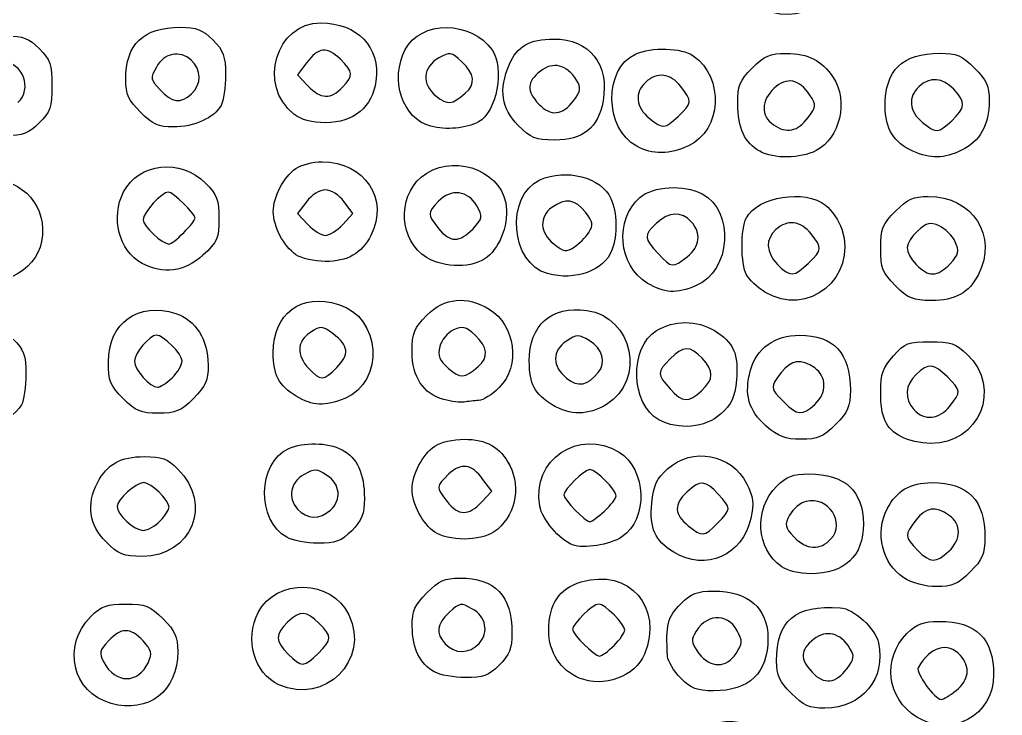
# Model space of a CAD drawing. Extents: x -1 to 2559, y 1 to 1442.
# Drawn here: x 162.2 to 464.2, y 225.8 to 439.7 of the extents above; entities that cross this region are included whole.
import ezdxf

# ---------------------------------------------------------------- set-up
doc = ezdxf.new("R2010")
doc.units = 0
doc.layers.get('0').update_dxf_attribs({"linetype": 'CONTINUOUS'})
doc.layers.add('IMAGE', color=7, linetype='CONTINUOUS')

# ---------------------------------------------------------------- blocks, each defined once
blk = doc.blocks.new('wave')
at = {"layer": 'IMAGE', "color": 7}
for points in [[(-652.54, -1183.6), (-655.27, -1187.25), (-652.12, -1190.6)], [(-614.35, -1203.06), (-614.35, -1203.06)], [(-652.54, -1226.27), (-655.27, -1229.92), (-652.12, -1233.27)], [(-641.42, -1233.27), (-638.27, -1229.92), (-641, -1226.27)], [(-544.28, -1293.27), (-544.28, -1293.27)], [(-598.75, -1318.6), (-595.61, -1315.25), (-598.33, -1311.6)], [(-701.15, -1367.86), (-701.15, -1367.85)], [(-520.55, -1365.13), (-520.55, -1365.13)]]:
    blk.add_lwpolyline(points, dxfattribs=at)
for points in [[(-641.49, -1191.03), (-641.49, -1191.03)], [(-687.88, -1193.08), (-687.88, -1193.08)], [(-603.77, -1192.87), (-603.77, -1192.87)], [(-570.45, -1195.13), (-570.45, -1195.13)], [(-703.57, -1198.75), (-703.57, -1198.75)], [(-656.41, -1199.33), (-656.41, -1199.33)], [(-538.3, -1200.01), (-538.3, -1200.01)], [(-498.37, -1200.36), (-498.37, -1200.36)], [(-454.3, -1201.35), (-454.3, -1201.35)], [(-587.57, -1202.75), (-587.57, -1202.75)], [(-551.09, -1209.2), (-551.09, -1209.2)], [(-513.29, -1210.76), (-513.29, -1210.76)], [(-466.27, -1210.7), (-466.27, -1210.7)], [(-641.42, -1233.27), (-641.42, -1233.27)], [(-601.37, -1234.54), (-601.37, -1234.54)], [(-690.29, -1235.77), (-690.29, -1235.77)], [(-565.84, -1235.73), (-565.84, -1235.73)], [(-655.81, -1242.53), (-655.81, -1242.53)], [(-615.63, -1243.38), (-615.63, -1243.38)], [(-535.62, -1243.19), (-535.62, -1243.19)], [(-703.09, -1245.2), (-703.09, -1245.2)], [(-498.29, -1245.1), (-498.29, -1245.1)], [(-454.78, -1245.3), (-454.78, -1245.3)], [(-578.49, -1248.36), (-578.49, -1248.36)], [(-547.85, -1251.25), (-547.85, -1251.25)], [(-471.57, -1252.08), (-471.57, -1252.08)], [(-511.69, -1254.02), (-511.69, -1254.02)], [(-643.28, -1277.25), (-643.28, -1277.25)], [(-599.77, -1276.87), (-599.77, -1276.87)], [(-562.89, -1278.76), (-562.89, -1278.76)], [(-693.86, -1280.38), (-693.86, -1280.38)], [(-655.69, -1286.02), (-655.69, -1286.02)], [(-531.19, -1284.38), (-531.19, -1284.38)], [(-708.9, -1286.75), (-708.9, -1286.75)], [(-610.35, -1287.06), (-610.35, -1287.06)], [(-577.02, -1288.68), (-577.02, -1288.68)], [(-496.35, -1288.56), (-496.35, -1288.56)], [(-454.87, -1289.1), (-454.87, -1289.1)], [(-511.3, -1295.23), (-511.3, -1295.23)], [(-469.74, -1298.54), (-469.74, -1298.54)], [(-598.75, -1318.6), (-598.75, -1318.6)], [(-645.21, -1321.08), (-645.21, -1321.08)], [(-560.96, -1321.35), (-560.96, -1321.35)], [(-697.49, -1324.36), (-697.49, -1324.36)], [(-526.29, -1325.1), (-526.29, -1325.1)], [(-613.15, -1327.87), (-613.15, -1327.87)], [(-714.24, -1330.75), (-714.24, -1330.75)], [(-658.62, -1329.42), (-658.62, -1329.42)], [(-491.4, -1329.91), (-491.4, -1329.91)], [(-570.77, -1331.74), (-570.77, -1331.74)], [(-539.69, -1334.02), (-539.69, -1334.02)], [(-455.19, -1333.72), (-455.19, -1333.72)], [(-506.48, -1338.53), (-506.48, -1338.53)], [(-468.99, -1341.86), (-468.99, -1341.86)], [(-599.54, -1362.06), (-599.54, -1362.06)], [(-558.04, -1362.68), (-558.04, -1362.68)], [(-648.95, -1365.1), (-648.95, -1365.1)], [(-613.29, -1370.76), (-613.29, -1370.76)], [(-486.45, -1369.8), (-486.45, -1369.8)], [(-568.77, -1372.68), (-568.77, -1372.68)], [(-537.54, -1372.72), (-537.54, -1372.72)], [(-661.02, -1374.73), (-661.02, -1374.73)], [(-452.95, -1376.52), (-452.95, -1376.52)], [(-503.57, -1377.42), (-503.57, -1377.42)], [(-712.61, -1380.49), (-712.61, -1380.49)]]:
    blk.add_lwpolyline(points, close=True, dxfattribs=at)
for points in [[(-488.65, -1149.43), (-485.96, -1163.78), (-501.56, -1173.82), (-514.39, -1165.99)], [(-656.41, -1199.33), (-667.64, -1190.49), (-661.98, -1171.28), (-648.14, -1171.28)], [(-648.14, -1171.28), (-636.85, -1171.28), (-629.81, -1178.72), (-631.21, -1189.17)], [(-622.2, -1179.48), (-617.52, -1170.43), (-601.88, -1170.48), (-595.52, -1179.57)], [(-708.1, -1188.68), (-708.1, -1177.76), (-702.71, -1172.62), (-691.27, -1172.62)], [(-691.27, -1172.62), (-686.37, -1172.62), (-684.49, -1173.35), (-681.33, -1176.51)], [(-744.6, -1175.28), (-739.71, -1175.28), (-737.83, -1176.02), (-734.67, -1179.18)], [(-681.33, -1176.51), (-678.04, -1179.81), (-677.44, -1181.47), (-677.44, -1187.27)], [(-590.22, -1184.01), (-587.9, -1178.47), (-583.98, -1176.23), (-576.56, -1176.23)], [(-576.56, -1176.23), (-565.61, -1176.23), (-559.38, -1184.06), (-561.43, -1195.25)], [(-734.67, -1179.18), (-731.28, -1182.57), (-730.77, -1184.06), (-730.77, -1190.62)], [(-687.99, -1182.72), (-691.47, -1179.56), (-696.26, -1180.53), (-698.69, -1184.88)], [(-642.13, -1182.46), (-646.18, -1178.42), (-648.9, -1178.72), (-652.54, -1183.6)], [(-614.35, -1203.06), (-623.06, -1200.72), (-627.03, -1188.8), (-622.2, -1179.48)], [(-604.84, -1183.22), (-608.03, -1180.22), (-608.48, -1180.14), (-611.84, -1182.02)], [(-595.52, -1179.57), (-591.6, -1185.17), (-594.14, -1198.76), (-599.66, -1201.71)], [(-551.47, -1180.88), (-546.56, -1178.64), (-537.25, -1178.89), (-533.73, -1181.36)], [(-515.57, -1185.15), (-511.78, -1181.36), (-510.09, -1180.62), (-505.24, -1180.66)], [(-505.24, -1180.66), (-498.26, -1180.72), (-494.15, -1182.81), (-490.7, -1188.04)], [(-474.77, -1196.92), (-474.77, -1185.74), (-469.47, -1180.62), (-457.91, -1180.62)], [(-457.91, -1180.62), (-452.78, -1180.62), (-451.13, -1181.32), (-447.3, -1185.15)], [(-741.21, -1195.74), (-736.65, -1191.61), (-739.76, -1183.28), (-745.87, -1183.28)], [(-687.88, -1193.08), (-684.71, -1190.21), (-684.77, -1185.64), (-687.99, -1182.72)], [(-641.49, -1191.03), (-638.01, -1187.3), (-638.07, -1186.53), (-642.13, -1182.46)], [(-611.84, -1182.02), (-616.9, -1184.85), (-617.29, -1190.16), (-612.69, -1193.78)], [(-603.77, -1192.87), (-600.51, -1190.08), (-600.86, -1186.96), (-604.84, -1183.22)], [(-569.57, -1188.89), (-572.57, -1184.09), (-576.77, -1183.04), (-580.68, -1186.12)], [(-551.09, -1209.2), (-561.07, -1203.78), (-561.32, -1185.36), (-551.47, -1180.88)], [(-533.73, -1181.36), (-524.09, -1188.11), (-524.91, -1204.2), (-535.14, -1209.05)], [(-698.69, -1184.88), (-700.58, -1188.24), (-700.5, -1188.69), (-697.5, -1191.88)], [(-587.57, -1202.75), (-592.69, -1197.63), (-593.5, -1191.88), (-590.22, -1184.01)], [(-580.68, -1186.12), (-584.88, -1189.42), (-585.01, -1192.15), (-581.15, -1196.25)], [(-537.53, -1190.8), (-540.69, -1186.78), (-544.79, -1186.28), (-548.33, -1189.49)], [(-520.06, -1196.15), (-520.1, -1190.54), (-519.5, -1189.08), (-515.57, -1185.15)], [(-447.3, -1185.15), (-443.6, -1188.85), (-442.77, -1190.7), (-442.77, -1195.22)], [(-703.57, -1198.75), (-707.27, -1195.05), (-708.1, -1193.2), (-708.1, -1188.68)], [(-677.44, -1187.27), (-677.44, -1191.04), (-678.05, -1195.28), (-678.81, -1196.69)], [(-631.21, -1189.17), (-632.28, -1197.14), (-638.08, -1201.95), (-646.61, -1201.95)], [(-570.45, -1195.13), (-568.24, -1192.16), (-568.11, -1191.24), (-569.57, -1188.89)], [(-548.33, -1189.49), (-551.81, -1192.64), (-551.35, -1197.3), (-547.26, -1200.52)], [(-497.86, -1193.46), (-501.1, -1188.52), (-505.04, -1187.78), (-508.88, -1191.39)], [(-490.7, -1188.04), (-485.95, -1195.24), (-488.63, -1206.75), (-495.93, -1210.53)], [(-453.67, -1191.7), (-457.08, -1188.07), (-460.94, -1187.75), (-464.33, -1190.82)], [(-730.77, -1190.62), (-730.77, -1197.17), (-731.28, -1198.66), (-734.67, -1202.05)], [(-697.5, -1191.88), (-693.78, -1195.84), (-691.27, -1196.15), (-687.88, -1193.08)], [(-652.12, -1190.6), (-648.25, -1194.72), (-645.05, -1194.85), (-641.49, -1191.03)], [(-538.3, -1200.01), (-534.05, -1196.07), (-533.98, -1195.31), (-537.53, -1190.8)], [(-508.88, -1191.39), (-512.92, -1195.18), (-513.01, -1199.83), (-509.1, -1202.58)], [(-464.33, -1190.82), (-467.81, -1193.97), (-467.35, -1198.63), (-463.26, -1201.85)], [(-454.3, -1201.35), (-450.01, -1197.38), (-449.91, -1195.71), (-453.67, -1191.7)], [(-612.69, -1193.78), (-609.08, -1196.61), (-607.99, -1196.5), (-603.77, -1192.87)], [(-581.15, -1196.25), (-577.53, -1200.11), (-573.86, -1199.73), (-570.45, -1195.13)], [(-561.43, -1195.25), (-562.95, -1203.58), (-567.53, -1207.28), (-576.31, -1207.28)], [(-498.37, -1200.36), (-495.86, -1196.99), (-495.83, -1196.56), (-497.86, -1193.46)], [(-442.77, -1195.22), (-442.77, -1202.59), (-445.66, -1207.79), (-451.25, -1210.44)], [(-693.5, -1203.28), (-698.02, -1203.28), (-699.87, -1202.45), (-703.57, -1198.75)], [(-678.81, -1196.69), (-680.81, -1200.43), (-687.17, -1203.28), (-693.5, -1203.28)], [(-513.29, -1210.76), (-517.85, -1208.23), (-520, -1203.58), (-520.06, -1196.15)], [(-466.27, -1210.7), (-472.01, -1208.2), (-474.77, -1203.73), (-474.77, -1196.92)], [(-646.61, -1201.95), (-651.02, -1201.95), (-654.14, -1201.12), (-656.41, -1199.33)], [(-599.66, -1201.71), (-603.46, -1203.74), (-609.68, -1204.31), (-614.35, -1203.06)], [(-547.26, -1200.52), (-542.84, -1203.99), (-542.58, -1203.98), (-538.3, -1200.01)], [(-509.1, -1202.58), (-505.08, -1205.42), (-501.59, -1204.69), (-498.37, -1200.36)], [(-463.26, -1201.85), (-458.84, -1205.33), (-458.58, -1205.31), (-454.3, -1201.35)], [(-734.67, -1202.05), (-737.92, -1205.3), (-739.63, -1205.94), (-745, -1205.9)], [(-576.31, -1207.28), (-582.18, -1207.28), (-583.61, -1206.71), (-587.57, -1202.75)], [(-535.14, -1209.05), (-540.88, -1211.77), (-546.24, -1211.82), (-551.09, -1209.2)], [(-495.93, -1210.53), (-500.82, -1213.06), (-508.95, -1213.16), (-513.29, -1210.76)], [(-451.25, -1210.44), (-456.76, -1213.05), (-460.7, -1213.12), (-466.27, -1210.7)], [(-708.75, -1223.24), (-704.1, -1214.25), (-691.23, -1212.87), (-683.56, -1220.54)], [(-617.29, -1218.7), (-608.52, -1211.31), (-593.35, -1215.94), (-591.35, -1226.61)], [(-662.77, -1229.28), (-662.77, -1224.77), (-659.56, -1218.65), (-655.81, -1216.03)], [(-655.81, -1216.03), (-654.18, -1214.89), (-650.55, -1213.95), (-647.74, -1213.95)], [(-647.74, -1213.95), (-634.73, -1213.95), (-627.05, -1225.56), (-632.76, -1236.6)], [(-580.81, -1219.54), (-572.8, -1215.9), (-562, -1218.73), (-559.03, -1225.25)], [(-750.57, -1219.29), (-739.37, -1219.3), (-731.99, -1227.83), (-733.99, -1238.47)], [(-615.63, -1243.38), (-623.93, -1238.32), (-624.82, -1225.04), (-617.29, -1218.7)], [(-578.49, -1248.36), (-589.9, -1245.29), (-591.58, -1224.45), (-580.81, -1219.54)], [(-683.56, -1220.54), (-680.04, -1224.07), (-679.44, -1225.65), (-679.44, -1231.41)], [(-646.77, -1222.62), (-648.54, -1222.62), (-650.96, -1224.15), (-652.54, -1226.27)], [(-641, -1226.27), (-642.58, -1224.15), (-645, -1222.62), (-646.77, -1222.62)], [(-600.18, -1227.54), (-602.84, -1222.78), (-608.26, -1222.13), (-611.98, -1226.12)], [(-550.1, -1224.95), (-545.99, -1221.41), (-536.72, -1220.87), (-530.96, -1223.85)], [(-517.4, -1231.21), (-513.89, -1224.66), (-499.37, -1222.33), (-493.05, -1227.3)], [(-703.09, -1245.2), (-710.16, -1241.36), (-712.81, -1231.09), (-708.75, -1223.24)], [(-695.01, -1223.28), (-696.97, -1223.28), (-702.77, -1229.65), (-702.77, -1231.79)], [(-686.77, -1231.28), (-686.77, -1229.89), (-693.57, -1223.28), (-695.01, -1223.28)], [(-566.84, -1229.49), (-570.02, -1225.45), (-572.88, -1225.04), (-577.14, -1228.02)], [(-559.03, -1225.25), (-557.11, -1229.46), (-556.97, -1236.54), (-558.71, -1241.13)], [(-547.85, -1251.25), (-556.76, -1245.81), (-557.97, -1231.74), (-550.1, -1224.95)], [(-530.96, -1223.85), (-520.9, -1229.05), (-522.12, -1247.58), (-532.82, -1252.05)], [(-471.57, -1229.15), (-467.87, -1225.45), (-466.02, -1224.62), (-461.5, -1224.62)], [(-461.5, -1224.62), (-447.85, -1224.62), (-440.01, -1236.83), (-446.1, -1248.6)], [(-611.98, -1226.12), (-615.42, -1229.82), (-615.42, -1230.09), (-612.01, -1234.44)], [(-601.37, -1234.54), (-598.37, -1231.36), (-598.3, -1230.91), (-600.18, -1227.54)], [(-591.35, -1226.61), (-590.24, -1232.5), (-592.77, -1239.9), (-597.05, -1243.26)], [(-577.14, -1228.02), (-581.17, -1230.85), (-580.91, -1235.79), (-576.56, -1239.21)], [(-493.05, -1227.3), (-491.17, -1228.78), (-488.93, -1232.12), (-488.07, -1234.72)], [(-702.77, -1231.79), (-702.77, -1233.68), (-696.78, -1239.28), (-694.77, -1239.28)], [(-690.29, -1235.77), (-688.35, -1233.83), (-686.77, -1231.82), (-686.77, -1231.28)], [(-679.44, -1231.41), (-679.44, -1237.49), (-679.92, -1238.6), (-684.42, -1242.72)], [(-655.81, -1242.53), (-659.56, -1239.91), (-662.77, -1233.79), (-662.77, -1229.28)], [(-565.84, -1235.73), (-564.29, -1233.39), (-564.42, -1232.57), (-566.84, -1229.49)], [(-534.31, -1232.39), (-537.25, -1229.14), (-541.25, -1229.31), (-545.02, -1232.85)], [(-517.35, -1248.77), (-519.16, -1245.39), (-519.19, -1234.56), (-517.4, -1231.21)], [(-497.53, -1236.13), (-500.69, -1232.11), (-504.79, -1231.62), (-508.33, -1234.82)], [(-476.1, -1240.62), (-476.1, -1234.51), (-475.56, -1233.14), (-471.57, -1229.15)], [(-652.12, -1233.27), (-650.39, -1235.11), (-647.98, -1236.62), (-646.77, -1236.62)], [(-646.77, -1236.62), (-645.56, -1236.62), (-643.15, -1235.11), (-641.42, -1233.27)], [(-612.01, -1234.44), (-608.53, -1238.86), (-605.45, -1238.89), (-601.37, -1234.54)], [(-545.02, -1232.85), (-548.95, -1236.55), (-548.89, -1237.64), (-544.52, -1242.21)], [(-535.62, -1243.19), (-531.6, -1240.03), (-531.1, -1235.93), (-534.31, -1232.39)], [(-488.07, -1234.72), (-483.18, -1249.55), (-498.49, -1262.06), (-511.69, -1254.02)], [(-508.33, -1234.82), (-511.58, -1237.76), (-511.41, -1241.76), (-507.87, -1245.53)], [(-458.1, -1233.71), (-461, -1232.39), (-461.92, -1232.61), (-464.78, -1235.29)], [(-453.2, -1238.61), (-454.04, -1236.76), (-456.25, -1234.55), (-458.1, -1233.71)], [(-694.77, -1239.28), (-694.24, -1239.28), (-692.22, -1237.7), (-690.29, -1235.77)], [(-632.76, -1236.6), (-635.66, -1242.2), (-639.88, -1244.62), (-646.77, -1244.62)], [(-570.32, -1240.21), (-568.84, -1239.22), (-566.83, -1237.21), (-565.84, -1235.73)], [(-498.29, -1245.1), (-494.05, -1240.87), (-494.03, -1240.58), (-497.53, -1236.13)], [(-464.78, -1235.29), (-468.86, -1239.13), (-468.96, -1241.53), (-465.2, -1245.53)], [(-733.99, -1238.47), (-735.78, -1248.03), (-747.62, -1253.64), (-757.02, -1249.4)], [(-576.56, -1239.21), (-573.48, -1241.63), (-572.66, -1241.76), (-570.32, -1240.21)], [(-471.57, -1252.08), (-475.56, -1248.09), (-476.1, -1246.72), (-476.1, -1240.62)], [(-454.78, -1245.3), (-452.09, -1242.43), (-451.88, -1241.51), (-453.2, -1238.61)], [(-684.42, -1242.72), (-690.02, -1247.85), (-696.59, -1248.72), (-703.09, -1245.2)], [(-646.77, -1244.62), (-650.12, -1244.62), (-654.18, -1243.68), (-655.81, -1242.53)], [(-597.05, -1243.26), (-601.45, -1246.72), (-610.06, -1246.78), (-615.63, -1243.38)], [(-558.71, -1241.13), (-561.12, -1247.45), (-569.89, -1250.66), (-578.49, -1248.36)], [(-544.52, -1242.21), (-540.23, -1246.68), (-540.08, -1246.7), (-535.62, -1243.19)], [(-507.87, -1245.53), (-504.16, -1249.48), (-502.6, -1249.41), (-498.29, -1245.1)], [(-465.2, -1245.53), (-461.48, -1249.49), (-458.67, -1249.43), (-454.78, -1245.3)], [(-511.69, -1254.02), (-514.02, -1252.59), (-516.57, -1250.23), (-517.35, -1248.77)], [(-446.1, -1248.6), (-449.05, -1254.32), (-453.19, -1256.62), (-460.53, -1256.62)], [(-532.82, -1252.05), (-538.97, -1254.63), (-542.63, -1254.43), (-547.85, -1251.25)], [(-460.53, -1256.62), (-466.15, -1256.62), (-467.65, -1256), (-471.57, -1252.08)], [(-662.77, -1272.64), (-662.77, -1260.59), (-654.31, -1254.33), (-642.71, -1257.81)], [(-615.57, -1261.15), (-610.16, -1255.74), (-603.32, -1255.07), (-596.4, -1259.29)], [(-713.44, -1275.52), (-713.44, -1263.53), (-704.17, -1256.85), (-692.75, -1260.62)], [(-642.71, -1257.81), (-629.65, -1261.72), (-628.36, -1281.51), (-640.82, -1286.72)], [(-584.1, -1275.3), (-584.1, -1264.1), (-577.44, -1258.22), (-566.41, -1259.69)], [(-692.75, -1260.62), (-686.59, -1262.66), (-682.78, -1268.68), (-682.78, -1276.42)], [(-620.1, -1272.3), (-620.1, -1266.55), (-619.51, -1265.09), (-615.57, -1261.15)], [(-596.4, -1259.29), (-588.3, -1264.23), (-586.71, -1276.76), (-593.33, -1283.39)], [(-566.41, -1259.69), (-552.27, -1261.59), (-548.2, -1281.17), (-560.4, -1288.61)], [(-644.36, -1266.89), (-647.76, -1264.35), (-648.13, -1264.33), (-651.36, -1266.44)], [(-600.76, -1267.29), (-603.6, -1264.63), (-604.56, -1264.39), (-607.39, -1265.68)], [(-544.97, -1265.86), (-539.6, -1262.58), (-532.59, -1262.59), (-527.19, -1265.88)], [(-698.7, -1267.28), (-700.71, -1267.28), (-705.44, -1272.89), (-705.44, -1275.28)], [(-690.77, -1275.15), (-690.77, -1273.02), (-696.55, -1267.28), (-698.7, -1267.28)], [(-651.36, -1266.44), (-655.55, -1269.19), (-655.74, -1273.41), (-651.87, -1277.53)], [(-643.28, -1277.25), (-639.26, -1273.22), (-639.54, -1270.48), (-644.36, -1266.89)], [(-607.39, -1265.68), (-609.21, -1266.51), (-611.1, -1268.82), (-611.6, -1270.8)], [(-599.77, -1276.87), (-596.53, -1274.09), (-596.85, -1270.96), (-600.76, -1267.29)], [(-565.65, -1268.95), (-568.92, -1266.98), (-569.46, -1266.99), (-572.65, -1269.08)], [(-544.28, -1293.27), (-553.02, -1288.52), (-553.47, -1271.04), (-544.97, -1265.86)], [(-527.19, -1265.88), (-521.31, -1269.47), (-519.69, -1273.13), (-520.45, -1281.06)], [(-516.12, -1278), (-514.34, -1271.38), (-508.58, -1267.29), (-501.04, -1267.29)], [(-501.04, -1267.29), (-490.59, -1267.28), (-485.44, -1272.84), (-485.44, -1284.15)], [(-742.67, -1268.51), (-739.37, -1271.81), (-738.77, -1273.47), (-738.77, -1279.27)], [(-611.6, -1270.8), (-612.33, -1273.7), (-611.8, -1275.01), (-608.88, -1277.53)], [(-572.65, -1269.08), (-577.17, -1272.04), (-577.16, -1276.92), (-572.63, -1280.49)], [(-562.89, -1278.76), (-560.41, -1275.77), (-561.65, -1271.37), (-565.65, -1268.95)], [(-531, -1274.37), (-534.69, -1270.44), (-536.76, -1270.48), (-540.83, -1274.56)], [(-472.21, -1273.64), (-468.71, -1269.72), (-467.59, -1269.28), (-460.97, -1269.28)], [(-460.97, -1269.28), (-454.65, -1269.28), (-453.04, -1269.83), (-449.54, -1273.18)], [(-655.69, -1286.02), (-661.07, -1282.73), (-662.77, -1279.52), (-662.77, -1272.64)], [(-610.35, -1287.06), (-616.7, -1285.35), (-620.1, -1280.21), (-620.1, -1272.3)], [(-476.1, -1284.72), (-476.1, -1279.17), (-475.42, -1277.23), (-472.21, -1273.64)], [(-449.54, -1273.18), (-438.74, -1283.54), (-445.77, -1300.69), (-460.77, -1300.56)], [(-708.9, -1286.75), (-712.86, -1282.8), (-713.44, -1281.36), (-713.44, -1275.52)], [(-705.44, -1275.28), (-705.44, -1277.92), (-700.63, -1283.28), (-698.27, -1283.28)], [(-693.86, -1280.38), (-692.16, -1278.79), (-690.77, -1276.43), (-690.77, -1275.15)], [(-682.78, -1276.42), (-682.77, -1281.24), (-683.53, -1282.98), (-687.3, -1286.75)], [(-651.87, -1277.53), (-648.22, -1281.41), (-647.42, -1281.39), (-643.28, -1277.25)], [(-608.88, -1277.53), (-605.23, -1280.67), (-604.09, -1280.58), (-599.77, -1276.87)], [(-577.02, -1288.68), (-582.41, -1285.4), (-584.1, -1282.19), (-584.1, -1275.3)], [(-540.83, -1274.56), (-544.9, -1278.62), (-544.9, -1279.37), (-540.83, -1283.75)], [(-531.19, -1284.38), (-527.34, -1280.77), (-527.3, -1278.31), (-531, -1274.37)], [(-496.4, -1277.36), (-500.65, -1274.38), (-503.52, -1274.78), (-506.67, -1278.8)], [(-455.62, -1280.13), (-459.85, -1275.9), (-461.37, -1275.78), (-465.19, -1279.33)], [(-738.77, -1279.27), (-738.77, -1283.04), (-739.39, -1287.28), (-740.14, -1288.69)], [(-572.63, -1280.49), (-568.99, -1283.35), (-566.31, -1282.88), (-562.89, -1278.76)], [(-511.3, -1295.23), (-516.77, -1290.42), (-518.14, -1285.52), (-516.12, -1278)], [(-506.67, -1278.8), (-510.18, -1283.25), (-510.15, -1283.54), (-505.92, -1287.77)], [(-496.35, -1288.56), (-492.59, -1285.06), (-492.61, -1280.01), (-496.4, -1277.36)], [(-465.19, -1279.33), (-468.66, -1282.57), (-468.94, -1286.82), (-465.9, -1290.18)], [(-454.87, -1289.1), (-451.36, -1284.65), (-451.39, -1284.36), (-455.62, -1280.13)], [(-698.27, -1283.28), (-697.54, -1283.28), (-695.55, -1281.98), (-693.86, -1280.38)], [(-520.45, -1281.06), (-520.97, -1286.48), (-521.91, -1288.52), (-525.29, -1291.54)], [(-640.82, -1286.72), (-646.93, -1289.28), (-650.63, -1289.1), (-655.69, -1286.02)], [(-593.33, -1283.39), (-595.48, -1285.53), (-598.33, -1287.33), (-599.67, -1287.38)], [(-540.83, -1283.75), (-536.86, -1288.04), (-535.2, -1288.15), (-531.19, -1284.38)], [(-485.44, -1284.15), (-485.44, -1289.27), (-486.14, -1290.92), (-489.97, -1294.75)], [(-469.74, -1298.54), (-474.64, -1295.87), (-476.1, -1292.71), (-476.1, -1284.72)], [(-740.14, -1288.69), (-743.3, -1294.59), (-755.78, -1297.22), (-762.62, -1293.42)], [(-698.1, -1291.28), (-703.45, -1291.28), (-705.03, -1290.62), (-708.9, -1286.75)], [(-687.3, -1286.75), (-691.17, -1290.62), (-692.75, -1291.28), (-698.1, -1291.28)], [(-604.1, -1287.84), (-605.2, -1288.04), (-608.02, -1287.69), (-610.35, -1287.06)], [(-599.67, -1287.38), (-601.01, -1287.44), (-603, -1287.65), (-604.1, -1287.84)], [(-560.4, -1288.61), (-565.92, -1291.97), (-571.58, -1292), (-577.02, -1288.68)], [(-505.92, -1287.77), (-501.69, -1292), (-500.17, -1292.12), (-496.35, -1288.56)], [(-465.9, -1290.18), (-462.75, -1293.65), (-458.09, -1293.2), (-454.87, -1289.1)], [(-525.29, -1291.54), (-530.07, -1295.81), (-538.22, -1296.56), (-544.28, -1293.27)], [(-500.59, -1299.28), (-505.47, -1299.28), (-507.59, -1298.48), (-511.3, -1295.23)], [(-489.97, -1294.75), (-493.8, -1298.58), (-495.45, -1299.28), (-500.59, -1299.28)], [(-580.89, -1319.8), (-583.53, -1305.69), (-568.85, -1295.7), (-556.51, -1303.22)], [(-658.14, -1302.21), (-653.43, -1300.06), (-646.11, -1300.2), (-641.63, -1302.52)], [(-620.1, -1314.62), (-620.1, -1310.1), (-616.89, -1303.99), (-613.15, -1301.36)], [(-613.15, -1301.36), (-611.51, -1300.22), (-607.45, -1299.28), (-604.1, -1299.28)], [(-604.1, -1299.28), (-597.21, -1299.28), (-592.99, -1301.7), (-590.1, -1307.3)], [(-460.77, -1300.56), (-463.7, -1300.53), (-467.74, -1299.62), (-469.74, -1298.54)], [(-658.62, -1329.42), (-667.92, -1324.27), (-667.61, -1306.52), (-658.14, -1302.21)], [(-641.63, -1302.52), (-636.99, -1304.92), (-634.77, -1309.74), (-634.77, -1317.45)], [(-556.51, -1303.22), (-548.01, -1308.4), (-547.49, -1323.95), (-555.63, -1329.29)], [(-541.59, -1308.36), (-534, -1301.58), (-521.93, -1303.81), (-517.32, -1312.85)], [(-716.78, -1312.63), (-713.82, -1306.92), (-709.68, -1304.62), (-702.37, -1304.62)], [(-702.37, -1304.62), (-697.02, -1304.62), (-695.23, -1305.28), (-692.07, -1308.45)], [(-598.33, -1311.6), (-601.9, -1306.81), (-604.95, -1306.36), (-608.89, -1310.06)], [(-590.1, -1307.3), (-586.44, -1314.38), (-588.6, -1323.34), (-595.06, -1327.87)], [(-692.07, -1308.45), (-681.29, -1319.22), (-687.84, -1335.28), (-703.01, -1335.28)], [(-653.26, -1310.07), (-657.53, -1312.46), (-658.47, -1317.27), (-655.34, -1320.73)], [(-646.26, -1310.39), (-649.38, -1308.35), (-650.11, -1308.31), (-653.26, -1310.07)], [(-645.21, -1321.08), (-641.67, -1317.88), (-642.14, -1313.09), (-646.26, -1310.39)], [(-608.89, -1310.06), (-612.79, -1313.73), (-612.81, -1314.02), (-609.34, -1318.44)], [(-565.44, -1308.62), (-567.19, -1308.62), (-573.44, -1314.67), (-573.44, -1316.37)], [(-557.44, -1316.62), (-557.44, -1314.73), (-563.55, -1308.62), (-565.44, -1308.62)], [(-546.43, -1318.83), (-545.91, -1313.42), (-544.96, -1311.38), (-541.59, -1308.36)], [(-508.04, -1313.68), (-505.03, -1310.67), (-503.12, -1309.95), (-498.14, -1309.95)], [(-498.14, -1309.95), (-487.12, -1309.95), (-481.44, -1315.17), (-481.44, -1325.28)], [(-714.24, -1330.75), (-719.37, -1325.62), (-720.25, -1319.34), (-716.78, -1312.63)], [(-702.58, -1312.62), (-704.99, -1312.62), (-710.77, -1317.78), (-710.77, -1319.93)], [(-694.77, -1320.12), (-694.77, -1318), (-700.37, -1312.62), (-702.58, -1312.62)], [(-526.04, -1316.14), (-530.01, -1311.86), (-531.68, -1311.75), (-535.68, -1315.51)], [(-517.32, -1312.85), (-515.19, -1317.01), (-514.97, -1318.89), (-516.02, -1323.59)], [(-474.11, -1320.63), (-471.25, -1315.1), (-467.01, -1312.62), (-460.41, -1312.62)], [(-460.41, -1312.62), (-449.23, -1312.62), (-444.1, -1317.92), (-444.1, -1329.48)], [(-613.15, -1327.87), (-616.89, -1325.25), (-620.1, -1319.13), (-620.1, -1314.62)], [(-573.44, -1316.37), (-573.44, -1317.8), (-566.84, -1324.62), (-565.45, -1324.62)], [(-535.68, -1315.51), (-539.72, -1319.3), (-539.59, -1322.45), (-535.26, -1325.85)], [(-526.29, -1325.1), (-521.98, -1320.8), (-521.97, -1320.53), (-526.04, -1316.14)], [(-506.48, -1338.53), (-514.39, -1333), (-515.16, -1320.8), (-508.04, -1313.68)], [(-634.77, -1317.45), (-634.77, -1322.35), (-635.51, -1324.22), (-638.67, -1327.39)], [(-609.34, -1318.44), (-605.88, -1322.84), (-602.78, -1322.89), (-598.75, -1318.6)], [(-560.96, -1321.35), (-559.02, -1319.55), (-557.44, -1317.42), (-557.44, -1316.62)], [(-539.69, -1334.02), (-545.56, -1330.43), (-547.19, -1326.77), (-546.43, -1318.83)], [(-498.99, -1318.38), (-500.8, -1318.84), (-503.09, -1320.73), (-504.09, -1322.58)], [(-491.4, -1329.91), (-486.84, -1324.87), (-492.22, -1316.69), (-498.99, -1318.38)], [(-710.77, -1319.93), (-710.77, -1322.45), (-705.51, -1327.28), (-702.77, -1327.28)], [(-697.49, -1324.36), (-695.99, -1322.76), (-694.77, -1320.85), (-694.77, -1320.12)], [(-655.34, -1320.73), (-652.49, -1323.87), (-648.45, -1324.01), (-645.21, -1321.08)], [(-570.77, -1331.74), (-574.93, -1330.09), (-580.1, -1323.99), (-580.89, -1319.8)], [(-565.45, -1324.62), (-564.92, -1324.62), (-562.91, -1323.14), (-560.96, -1321.35)], [(-504.09, -1322.58), (-505.72, -1325.63), (-505.59, -1326.28), (-502.77, -1329.29)], [(-468.99, -1341.86), (-475.68, -1337.58), (-477.97, -1328.08), (-474.11, -1320.63)], [(-455.07, -1322.69), (-459.32, -1319.72), (-462.18, -1320.12), (-465.34, -1324.13)], [(-702.77, -1327.28), (-701.36, -1327.28), (-698.98, -1325.97), (-697.49, -1324.36)], [(-516.02, -1323.59), (-518.58, -1335.05), (-529.85, -1340.01), (-539.69, -1334.02)], [(-535.26, -1325.85), (-530.8, -1329.36), (-530.52, -1329.33), (-526.29, -1325.1)], [(-481.44, -1325.28), (-481.44, -1335.26), (-487.13, -1340.62), (-497.74, -1340.62)], [(-465.34, -1324.13), (-468.85, -1328.59), (-468.81, -1329.36), (-464.83, -1333.34)], [(-455.19, -1333.72), (-451.29, -1330.05), (-451.24, -1325.37), (-455.07, -1322.69)], [(-638.67, -1327.39), (-641.92, -1330.64), (-643.63, -1331.27), (-649, -1331.24)], [(-604.1, -1329.95), (-607.45, -1329.95), (-611.51, -1329.01), (-613.15, -1327.87)], [(-595.06, -1327.87), (-596.7, -1329.01), (-600.76, -1329.95), (-604.1, -1329.95)], [(-703.01, -1335.28), (-708.84, -1335.28), (-710.28, -1334.7), (-714.24, -1330.75)], [(-649, -1331.24), (-652.54, -1331.21), (-656.87, -1330.39), (-658.62, -1329.42)], [(-555.63, -1329.29), (-559.38, -1331.74), (-567.47, -1333.06), (-570.77, -1331.74)], [(-502.77, -1329.29), (-498.98, -1333.32), (-494.7, -1333.55), (-491.4, -1329.91)], [(-444.1, -1329.48), (-444.1, -1334.6), (-444.81, -1336.25), (-448.64, -1340.08)], [(-464.83, -1333.34), (-460.81, -1337.37), (-459.14, -1337.43), (-455.19, -1333.72)], [(-568.11, -1343.13), (-553.46, -1338.74), (-542.74, -1351.05), (-548.72, -1365.37)], [(-497.74, -1340.62), (-500.91, -1340.62), (-504.85, -1339.68), (-506.48, -1338.53)], [(-448.64, -1340.08), (-452.42, -1343.86), (-454.14, -1344.61), (-458.97, -1344.59)], [(-667.41, -1352.57), (-661.85, -1341.81), (-644.76, -1342.25), (-639.52, -1353.29)], [(-615.57, -1346.48), (-611.87, -1342.78), (-610.02, -1341.95), (-605.5, -1341.95)], [(-605.5, -1341.95), (-594.58, -1341.95), (-589.44, -1347.34), (-589.44, -1358.78)], [(-578.1, -1358.12), (-578.1, -1349.93), (-574.93, -1345.17), (-568.11, -1343.13)], [(-458.97, -1344.59), (-462.49, -1344.58), (-466.43, -1343.51), (-468.99, -1341.86)], [(-620.06, -1356.82), (-620.1, -1351.96), (-619.36, -1350.27), (-615.57, -1346.48)], [(-537.54, -1349.85), (-534.35, -1346.66), (-532.51, -1345.95), (-527.47, -1345.95)], [(-527.47, -1345.95), (-516.79, -1345.95), (-510.77, -1351.19), (-510.77, -1360.48)], [(-601.7, -1351.36), (-605.07, -1349.48), (-605.51, -1349.55), (-608.7, -1352.55)], [(-718.8, -1353.78), (-715.57, -1350.55), (-713.9, -1349.95), (-708.07, -1349.95)], [(-708.07, -1349.95), (-702, -1349.95), (-700.62, -1350.49), (-696.64, -1354.48)], [(-661.02, -1374.73), (-668.62, -1371.3), (-671.66, -1360.78), (-667.41, -1352.57)], [(-648.71, -1355.89), (-652.73, -1351.87), (-654.4, -1351.8), (-658.35, -1355.51)], [(-608.7, -1352.55), (-612.66, -1356.27), (-612.97, -1358.78), (-609.9, -1362.18)], [(-599.54, -1362.06), (-596.39, -1358.58), (-597.35, -1353.79), (-601.7, -1351.36)], [(-562.77, -1349.95), (-564.53, -1349.95), (-570.77, -1356), (-570.77, -1357.71)], [(-554.77, -1357.95), (-554.77, -1356.06), (-560.88, -1349.95), (-562.77, -1349.95)], [(-541.6, -1366.05), (-542.19, -1356.27), (-541.6, -1353.91), (-537.54, -1349.85)], [(-520.23, -1358.13), (-523.47, -1352.33), (-530.04, -1352.94), (-533.48, -1359.36)], [(-508.1, -1367.5), (-508.1, -1354.89), (-502.5, -1350.19), (-488.54, -1351.09)], [(-488.54, -1351.09), (-484.34, -1351.37), (-477.77, -1357.4), (-476.79, -1361.87)], [(-712.61, -1380.49), (-724.5, -1377.17), (-727.83, -1362.81), (-718.8, -1353.78)], [(-696.64, -1354.48), (-692.94, -1358.18), (-692.1, -1360.03), (-692.1, -1364.55)], [(-658.35, -1355.51), (-662.28, -1359.2), (-662.24, -1361.27), (-658.16, -1365.34)], [(-639.52, -1353.29), (-632.94, -1367.16), (-646.92, -1381.1), (-661.02, -1374.73)], [(-468.04, -1359.02), (-465.03, -1356), (-463.12, -1355.28), (-458.14, -1355.28)], [(-458.14, -1355.28), (-446.7, -1355.28), (-441.44, -1360.46), (-441.44, -1371.72)], [(-702.78, -1361.27), (-706.73, -1357.07), (-709.48, -1357.07), (-713.43, -1361.28)], [(-648.95, -1365.1), (-644.62, -1360.77), (-644.6, -1359.99), (-648.71, -1355.89)], [(-613.29, -1370.76), (-617.73, -1368.29), (-620, -1363.62), (-620.06, -1356.82)], [(-589.44, -1358.78), (-589.44, -1363.68), (-590.17, -1365.56), (-593.33, -1368.72)], [(-568.77, -1372.68), (-574.54, -1370.29), (-578.1, -1364.73), (-578.1, -1358.12)], [(-570.77, -1357.71), (-570.77, -1359.28), (-564.1, -1365.95), (-562.53, -1365.95)], [(-558.04, -1362.68), (-556.24, -1360.88), (-554.77, -1358.75), (-554.77, -1357.95)], [(-520.55, -1365.13), (-518.5, -1362), (-518.47, -1361.28), (-520.23, -1358.13)], [(-485.57, -1363.56), (-488.57, -1358.76), (-492.77, -1357.71), (-496.68, -1360.78)], [(-713.43, -1361.28), (-716.2, -1364.22), (-716.36, -1364.98), (-714.85, -1367.81)], [(-701.15, -1367.85), (-699.89, -1365.08), (-700.13, -1364.09), (-702.78, -1361.27)], [(-533.48, -1359.36), (-534.37, -1361.02), (-533.95, -1362.63), (-531.98, -1365.14)], [(-510.77, -1360.48), (-510.77, -1371.14), (-516.43, -1376.62), (-527.47, -1376.62)], [(-496.68, -1360.78), (-500.88, -1364.09), (-501.01, -1366.82), (-497.15, -1370.92)], [(-465.04, -1384.67), (-474.26, -1379.05), (-475.71, -1366.69), (-468.04, -1359.02)], [(-451.64, -1365.72), (-455.52, -1361.43), (-460.9, -1363.01), (-464.58, -1369.5)], [(-692.1, -1364.55), (-692.1, -1376.67), (-701.14, -1383.7), (-712.61, -1380.49)], [(-609.9, -1362.18), (-607.04, -1365.34), (-602.46, -1365.29), (-599.54, -1362.06)], [(-562.53, -1365.95), (-561.86, -1365.95), (-559.84, -1364.48), (-558.04, -1362.68)], [(-476.79, -1361.87), (-474.38, -1372.81), (-481.86, -1381.93), (-493.24, -1381.94)], [(-486.45, -1369.8), (-484.24, -1366.83), (-484.11, -1365.9), (-485.57, -1363.56)], [(-714.85, -1367.81), (-711.24, -1374.54), (-704.21, -1374.56), (-701.15, -1367.86)], [(-658.16, -1365.34), (-654.06, -1369.45), (-653.28, -1369.43), (-648.95, -1365.1)], [(-548.72, -1365.37), (-551.59, -1372.23), (-561.3, -1375.77), (-568.77, -1372.68)], [(-537.54, -1372.72), (-539.68, -1370.57), (-541.51, -1367.57), (-541.6, -1366.05)], [(-531.98, -1365.14), (-528.4, -1369.69), (-523.53, -1369.68), (-520.55, -1365.13)], [(-503.57, -1377.42), (-507.23, -1373.76), (-508.1, -1371.84), (-508.1, -1367.5)], [(-452.95, -1376.52), (-448.93, -1373.36), (-448.44, -1369.26), (-451.64, -1365.72)], [(-603.67, -1372.57), (-607.21, -1372.54), (-611.54, -1371.73), (-613.29, -1370.76)], [(-593.33, -1368.72), (-596.59, -1371.97), (-598.3, -1372.61), (-603.67, -1372.57)], [(-497.15, -1370.92), (-493.53, -1374.78), (-489.86, -1374.39), (-486.45, -1369.8)], [(-464.58, -1369.5), (-465.45, -1371.04), (-459.48, -1379.28), (-457.5, -1379.28)], [(-527.47, -1376.62), (-532.51, -1376.62), (-534.35, -1375.9), (-537.54, -1372.72)], [(-441.44, -1371.72), (-441.44, -1384.22), (-454.25, -1391.25), (-465.04, -1384.67)], [(-457.5, -1379.28), (-456.93, -1379.28), (-454.88, -1378.04), (-452.95, -1376.52)], [(-493.24, -1381.94), (-498.06, -1381.94), (-499.8, -1381.18), (-503.57, -1377.42)], [(-537.44, -1401.47), (-537.44, -1387), (-521.08, -1380.77), (-510.6, -1391.25)]]:
    blk.add_open_spline(points, degree=3, dxfattribs=at)

msp = doc.modelspace()

# ---------------------------------------------------------------- block references
at = {"linetype": 'Continuous'}
msp.add_blockref('wave', (902.91, 1609.95), dxfattribs=at)

doc.saveas('drawing.dxf')
